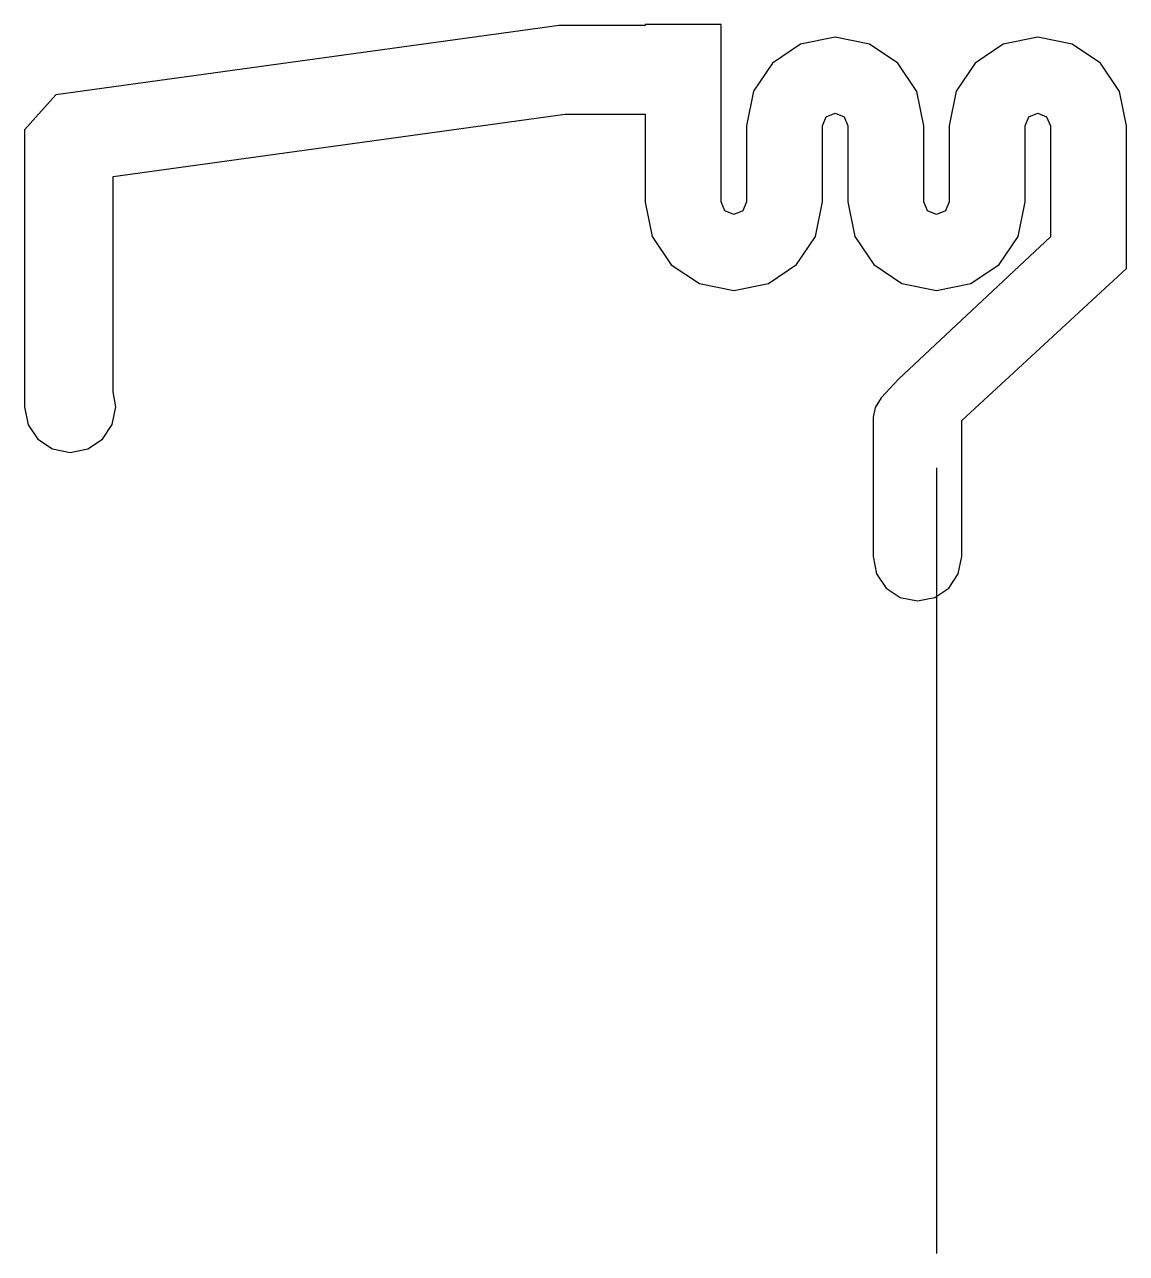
# Model space of a CAD drawing. Header units: millimetres. Extents: x 7.5 to 51, y 239 to 287.5.
import ezdxf

# ---------------------------------------------------------------- set-up
doc = ezdxf.new("R2010")
doc.units = ezdxf.units.MM
doc.layers.add('Layer_1', color=7, linetype='CONTINUOUS')

msp = doc.modelspace()

# ---------------------------------------------------------------- linework, layer by layer
at = {"layer": 'Layer_1', "color": 7}
msp.add_lwpolyline([(32.0001, 287.4998), (32.0001, 287.46518), (28.605, 287.45691), (8.73451, 284.721), (7.50047, 283.3495), (7.50047, 272.4161), (7.50047, 272.4151), (7.50047, 272.412), (7.50047, 272.4094), (7.64211, 271.709), (8.02825, 271.1373), (8.60073, 270.752), (9.3014, 270.611), (10.0019, 270.7529), (10.5738, 271.139), (10.9592, 271.7113), (11.1003, 272.4119), (11, 273), (11, 281.5), (28.8489, 283.9589), (32.0001, 283.9682), (32.0002, 280.5003), (32.0002, 280.4967), (32.2757, 279.1351), (33.0267, 278.0237), (34.14, 277.2748), (35.5024, 277.0008), (36.8639, 277.2763), (37.9758, 278.0264), (38.7254, 279.1386), (39.0003, 280.5003), (38.9982, 283.0008), (38.9977, 283.0008), (38.9977, 283.5005), (39.1443, 283.8539), (39.4979, 284.0002), (39.8512, 283.8538), (39.9977, 283.5005), (39.9998, 281), (40.0003, 281), (40.0001, 280.5037), (40.0001, 280.5001), (40.2756, 279.1385), (41.0266, 278.0271), (42.1399, 277.2782), (43.5022, 277.0042), (44.8638, 277.2798), (45.9756, 278.0299), (46.7252, 279.142), (47.0002, 280.5037), (47.0004, 281), (46.9998, 281), (46.9977, 283.5005), (47.1444, 283.854), (47.498, 284.0002), (47.8512, 283.8538), (47.9977, 283.5005), (48, 279.5), (48, 279.1207), (42, 273.5), (41.3124, 272.7653), (41.0858, 272.3922), (40.9998, 271.9999), (41, 266.5), (41.1375, 265.8189), (41.5125, 265.2627), (42.0686, 264.8877), (42.7498, 264.7502), (43.431, 264.8877), (43.9874, 265.2627), (44.3625, 265.8189), (44.5, 266.5), (44.4999, 271.879), (50.9998, 277.8789), (50.9998, 279.5), (51.0003, 279.5), (50.998, 283.5005), (50.723, 284.8622), (49.9734, 285.9743), (48.8616, 286.7244), (47.5, 287), (46.1377, 286.726), (45.0244, 285.9771), (44.2734, 284.8656), (43.9979, 283.5041), (43.9979, 283.5005), (44, 281), (43.9999, 280.5037), (43.8534, 280.1504), (43.5002, 280.004), (43.1466, 280.1503), (42.9999, 280.5037), (43.0001, 281), (42.998, 283.5005), (42.723, 284.8622), (41.9734, 285.9743), (40.8616, 286.7244), (39.5, 287), (38.1376, 286.726), (37.0244, 285.9771), (36.2734, 284.8656), (35.9979, 283.5041), (35.9979, 283.5005), (36, 281), (36, 280.5003), (35.8536, 280.147), (35.5003, 280.0006), (35.1467, 280.1468), (35.0001, 280.5003), (34.9999, 287.4998)], close=True, dxfattribs=at)
msp.add_lwpolyline([(43.5, 270), (43.5, 239)], dxfattribs=at)

doc.saveas('drawing.dxf')
